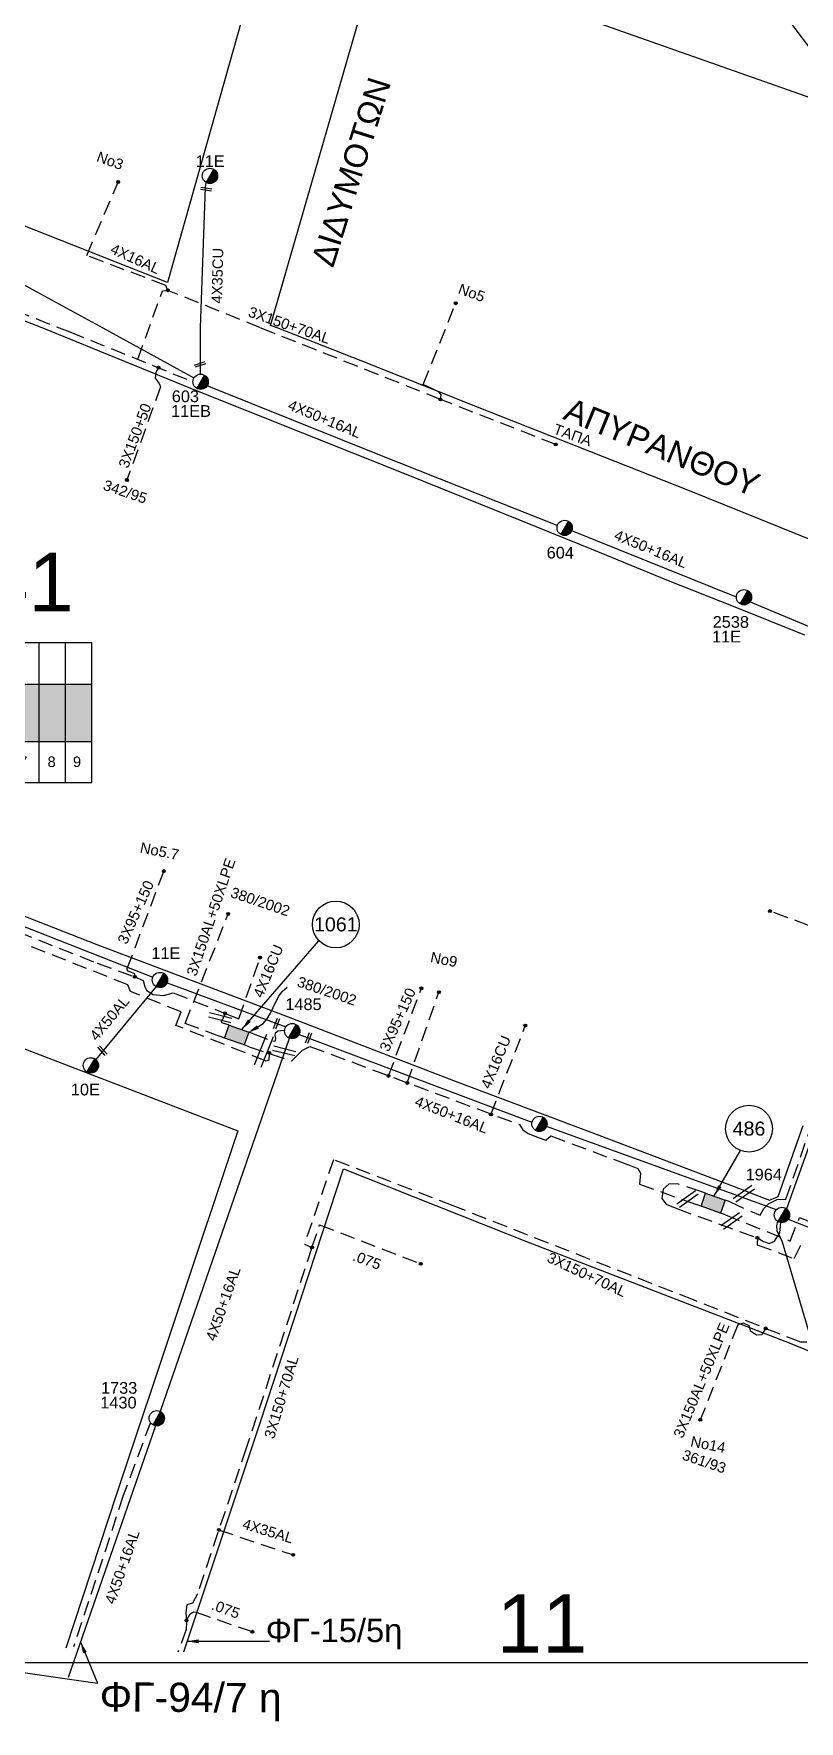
# Model space of a CAD drawing. Header units: millimetres. Extents: x 751 to 1825, y 360 to 872.
# Drawn here: x 1527.8 to 1593.4, y 364.8 to 509.2 of the extents above; entities that cross this region are included whole.
import ezdxf
from ezdxf.enums import TextEntityAlignment as Align

# ---------------------------------------------------------------- set-up
doc = ezdxf.new("R2010")
doc.units = ezdxf.units.MM
doc.linetypes.add('DASHED', pattern=[19.05, 12.7, -6.35])
for name, color, linetype in [('Link Box 4 Διευθύνσεων', 7, 'Continuous'), ('Άγνωστα', 7, 'Continuous'), ('Ασφαλειοκιβώτια Χ.Τ 9 αναχωρήσεων', 7, 'Continuous'), ('Γυμνά εναέρια ΧΤ (3Φ)   4x35AL', 7, 'Continuous'), ('Γυμνά εναέρια ΧΤ (3Φ)   4x35CU', 7, 'Continuous'), ('Γυμνά εναέρια ΧΤ και ΦΟΠ (3Φ)   4x50+16AL', 7, 'Continuous'), ('Επιγραφές - Σχήματα', 7, 'Continuous'), ('Καλώδια ΧΤ   3x150+50AL', 7, 'DASHED'), ('Καλώδια ΧΤ   3x150+50AL XLPE', 7, 'DASHED'), ('Καλώδια ΧΤ   3x150+70AL', 7, 'DASHED'), ('Καλώδια ΧΤ   3x150AL+50XLPE', 7, 'DASHED'), ('Καλώδια ΧΤ   4x16AL', 7, 'DASHED'), ('Καλώδια ΧΤ   4x50AL', 7, 'DASHED'), ('Μηχανική τομή', 7, 'Continuous'), ('Στύλος ΦΜ', 7, 'Continuous'), ('Στύλος ΦΜ @ 1', 7, 'Continuous'), ('Συνδέσεις', 7, 'Continuous'), ('Τομή', 7, 'Continuous'), ('Υπόβαθρο ΔΕΗ', 7, 'Continuous'), ('Υπόγεια καλώδια Δικτύου ΧΤ και Παρ. ΧΤ - 3X150+70 AL', 7, 'DASHED'), ('Υπόγεια καλώδια Παροχών ΧΤ   .075', 7, 'DASHED'), ('Υπόγεια καλώδια Παροχών ΧΤ   4x16AL', 7, 'DASHED'), ('Υπόγεια καλώδια Παροχών ΧΤ   4x16CU', 7, 'DASHED')]:
    doc.layers.add(name, color=color, linetype=linetype)
doc.styles.add('arial', font='ARIAL.TTF')
doc.styles.get("Standard").update_dxf_attribs({"font": 'ARIAL.TTF'})
doc.linetypes.add('SYN_LINE', pattern='A,0.5,-0.0001,["/\\/\\/\\/",Standard,S=0.1,R=0,X=0,Y=-0.05],-0.25', length=0.7501)
doc.dimstyles.new('ISO-25', dxfattribs={"dimtxt": 2.5, "dimasz": 2.5, "dimexe": 1.25, "dimexo": 0.625, "dimtad": 1, "dimtxsty": 'Standard', "dimcen": 2.5, "dimadec": 0, "dimazin": 0, "dimtfac": 1, "dimtmove": 0, "dimatfit": 3, "dimfxl": 1, "dimarcsym": 0})

# ---------------------------------------------------------------- blocks, each defined once
blk = doc.blocks.new('ΥΠΑΡΧΩΝ ΤΣΙΜΕΝΤΕΝΙΟΣ ΣΤΥΛΟΣ')
at = {"layer": 'Στύλος ΦΜ'}
blk.add_hatch(color=256, dxfattribs=at).paths.add_polyline_path([(-1.29, -2.28, 0.574793), (2.62, 0, 0.268822), (1.3, 2.27)])
blk.add_line((-1.29, -2.28), (1.3, 2.27), dxfattribs=at)
blk.add_circle((0, 0), 2.62, dxfattribs=at)
at = {"layer": 'Στύλος ΦΜ', "flags": 4}
for tag, p in [('ΑΡΙΘΜΟΣ', (-4.68, 8.05)), ('ΤΥΠΟΣ', (-4.91, 3.03))]:
    blk.add_attdef(tag, p, '', height=4, dxfattribs=at)
blk = doc.blocks.new('_ΣΥΝΔΕΣΗ')
at = {"layer": 'Συνδέσεις', "linetype": 'SYN_LINE', "ltscale": 40}
blk.add_hatch(color=256, dxfattribs=at).paths.add_polyline_path([(0.5, -0.01, 1), (-0.5, -0.01, 1)])
at = {"layer": 'Συνδέσεις'}
blk.add_circle((0, -0.01), 0.5, dxfattribs=at)
blk = doc.blocks.new('ΜΗΧΑΝΙΚΗ ΤΟΜΗ')
at = {"layer": 'Μηχανική τομή', "ltscale": 40}
for p, q in [((-1.89, 0.78), (1.89, 0.78)), ((1.89, 0), (-1.89, 0))]:
    blk.add_line(p, q, dxfattribs=at)
blk = doc.blocks.new('ΤΟΜΗ')
at = {"layer": 'Τομή', "ltscale": 40}
for p, q in [((-5.68, 0), (5.68, 0)), ((5.68, -2.33), (-5.68, -2.33))]:
    blk.add_line(p, q, dxfattribs=at)
blk = doc.blocks.new('LINK BOX 4 ΑΝΑΧΩΡΗΣΕΩΝ')
at = {"layer": 'Link Box 4 Διευθύνσεων', "ltscale": 40}
blk.add_hatch(color=256, dxfattribs=at).paths.add_polyline_path([(-3.54, 0), (-3.54, -4.67), (3.54, -4.67), (3.54, 0)])
for p, q in [((-3.54, 0), (-5.33, 0)), ((5.33, 0), (3.54, 0)), ((-3.54, -4.67), (-5.33, -4.67)), ((5.33, -4.67), (3.54, -4.67))]:
    blk.add_line(p, q, dxfattribs=at)
blk.add_lwpolyline([(-3.54, -4.67), (-3.54, 0), (3.54, 0), (3.54, -4.67)], close=True, dxfattribs=at)
blk = doc.blocks.new('ΑΣΦΑΛΕΙΟΚΙΒΩΤΙΟ ΥΠΟΣΤΑΘΜΟΥ 9 ΑΝΑΧΩΡΗΣΕΩΝ')
at = {"layer": 'Ασφαλειοκιβώτια Χ.Τ 9 αναχωρήσεων', "ltscale": 40}
for p, q in [((-23.8, 40.36), (24.02, 40.36)), ((-9.72, 40.36), (-9.72, -40.64)), ((9.94, 40.36), (9.94, -40.64)), ((-23.8, 31.36), (24.02, 31.36)), ((-23.8, 22.36), (24.02, 22.36)), ((-23.8, 13.36), (24.02, 13.36)), ((-23.8, 4.36), (24.02, 4.36)), ((-23.8, -4.64), (24.02, -4.64)), ((-23.8, -13.64), (24.02, -13.64)), ((-23.8, -22.64), (24.02, -22.64)), ((-23.8, -31.64), (24.02, -31.64))]:
    blk.add_line(p, q, dxfattribs=at)
at = {"layer": 'Ασφαλειοκιβώτια Χ.Τ 9 αναχωρήσεων'}
blk.add_lwpolyline([(-23.8, -40.64), (24.02, -40.64), (24.02, 40.36), (-23.8, 40.36)], close=True, dxfattribs=at)
for s, p in [('1', (-18.45, 37.24)), ('2', (-18.45, 28.67)), ('3', (-18.45, 19.6)), ('4', (-18.45, 10.58)), ('5', (-18.45, 1.57)), ('6', (-18.45, -7.57)), ('7', (-18.45, -15.81)), ('8', (-18.45, -25.5)), ('9', (-18.45, -34.19))]:
    blk.add_text(s, height=3.6, rotation=270, dxfattribs=at).set_placement(p)
at = {"layer": 'Ασφαλειοκιβώτια Χ.Τ 9 αναχωρήσεων', "ltscale": 40}
for tag, height, p in [('ΟΝΟΜΑ', 5, (-0.16, 44.31)), ('ΚΕΙΜΕΝΟ 1', 2, (17.06, 35.59)), ('ΚΕΙΜΕΝΟ 2', 2, (17.06, 26.88)), ('ΚΕΙΜΕΝΟ 3', 2, (17.06, 17.69)), ('ΚΕΙΜΕΝΟ 4', 2, (17.06, 8.71)), ('ΚΕΙΜΕΝΟ 5', 2, (17.06, -0.13)), ('ΚΕΙΜΕΝΟ 6', 2, (17.06, -9.05)), ('ΚΕΙΜΕΝΟ 7', 2, (17.06, -18.13)), ('ΚΕΙΜΕΝΟ 8', 2, (17.06, -26.85)), ('ΚΕΙΜΕΝΟ 9', 2, (17.06, -35.99)), ('ΣΧ', 2, (-0.1, -42.64))]:
    blk.add_attdef(tag, text='', height=height, dxfattribs=at).set_placement(p, align=Align.MIDDLE_CENTER)

msp = doc.modelspace()

# ---------------------------------------------------------------- hatches: boundary and pattern name
at = {"layer": 'Ασφαλειοκιβώτια Χ.Τ 9 αναχωρήσεων', "ltscale": 0.1}
for color, points in [(30, [(1528.29, 453.56), (1526.04, 453.56), (1526.04, 448.65), (1528.29, 448.65)]), (1, [(1528.29, 448.65), (1530.54, 448.65), (1530.54, 453.56), (1528.29, 453.56)]), (133, [(1530.54, 448.65), (1532.79, 448.65), (1532.79, 453.56), (1530.54, 453.56)])]:
    msp.add_hatch(color=color, dxfattribs=at).paths.add_polyline_path(points)

# ---------------------------------------------------------------- linework, layer by layer
at = {"layer": 'Άγνωστα', "color": 85, "linetype": 'DASHED', "ltscale": 0.1}
for points in [[(1536.47, 428.52), (1536.48, 428.77), (1536.18, 428.9), (1535.86, 429.03), (1535.83, 429.22), (1538.96, 437.57)], [(1544.21, 425.39), (1543.88, 424.63), (1544.13, 424.53)]]:
    msp.add_lwpolyline(points, dxfattribs=at)
at = {"layer": 'Άγνωστα', "color": 2, "linetype": 'DASHED', "ltscale": 0.1}
for points in [[(1587.43, 409.26), (1590, 408.12), (1590.31, 408.69), (1590.71, 409.11), (1591.47, 409.46), (1592.21, 409.5), (1595.14, 417.97), (1599.52, 430.96), (1590.79, 434.15)], [(1584.92, 410.15), (1582.89, 410.82), (1582.18, 410.78), (1581.71, 410.37), (1581.58, 409.55), (1581.96, 409.07), (1582.87, 408.69), (1589.77, 406.19)], [(1589.77, 406.19), (1590.29, 405.88), (1590.78, 405.71), (1591.23, 405.91), (1591.7, 406.61), (1591.78, 407.51)]]:
    msp.add_lwpolyline(points, dxfattribs=at)
at = {"layer": 'Άγνωστα', "color": 30, "linetype": 'DASHED', "ltscale": 0.1}
for points in [[(1558.19, 420.04), (1561.01, 427.54)], [(1559.8, 419.44), (1562.5, 427.21)], [(1546.64, 423.64), (1548.3, 423.01), (1548.53, 423.05), (1548.56, 423.28), (1548.48, 423.49), (1548.51, 423.74), (1548.71, 423.91), (1549.3, 423.97)]]:
    msp.add_lwpolyline(points, dxfattribs=at)
at = {"layer": 'Γυμνά εναέρια ΧΤ (3Φ)   4x35AL', "color": 62, "linetype": 'DASHED', "ltscale": 0.1}
msp.add_lwpolyline([(1543.65, 381.21), (1550.03, 379.07)], dxfattribs=at)
at = {"layer": 'Γυμνά εναέρια ΧΤ (3Φ)   4x35CU', "color": 2, "linetype": 'SYN_LINE', "ltscale": 10}
msp.add_lwpolyline([(1542.11, 480.07), (1542.11, 484.03), (1542.53, 496.06), (1542.58, 496.47)], dxfattribs=at)
at = {"layer": 'Γυμνά εναέρια ΧΤ και ΦΟΠ (3Φ)   4x50+16AL', "color": 2, "ltscale": 0.1}
for points in [[(1505.42, 500.33), (1509.89, 497.8), (1526.21, 488.13), (1533.74, 484.03), (1541.54, 479.75)], [(1572.64, 467.12), (1557.44, 473.14), (1542.66, 479.08)], [(1587.97, 460.99), (1573.88, 466.68)], [(1589.14, 460.59), (1607.48, 452.93)], [(1607.91, 452.32), (1592.26, 408.68)]]:
    msp.add_lwpolyline(points, dxfattribs=at)
at = {"layer": 'Γυμνά εναέρια ΧΤ και ΦΟΠ (3Φ)   4x50+16AL', "color": 6, "ltscale": 0.1}
for points in [[(1519.22, 435.87), (1538.02, 428.49)], [(1539.24, 428.01), (1549.4, 424.24)]]:
    msp.add_lwpolyline(points, dxfattribs=at)
at = {"layer": 'Γυμνά εναέρια ΧΤ και ΦΟΠ (3Φ)   4x50+16AL', "color": 5, "ltscale": 0.1}
for points in [[(1549.69, 423.25), (1538.66, 391.35)], [(1592.41, 407.79), (1608.33, 401.56)], [(1538.24, 390.1), (1530.76, 368.59)]]:
    msp.add_lwpolyline(points, dxfattribs=at)
at = {"layer": 'Γυμνά εναέρια ΧΤ και ΦΟΠ (3Φ)   4x50+16AL', "color": 30, "ltscale": 0.1}
for points in [[(1550.54, 423.6), (1570.47, 416.09)], [(1591.39, 408.59), (1571.72, 415.71)]]:
    msp.add_lwpolyline(points, dxfattribs=at)
at = {"layer": 'Γυμνά εναέρια ΧΤ και ΦΟΠ (3Φ)   4x50+16AL', "color": 1, "ltscale": 0.1}
msp.add_lwpolyline([(1591.48, 407.63), (1591.4, 407.23), (1591.44, 406.82), (1591.88, 405.85), (1594.1, 398.33)], dxfattribs=at)
at = {"layer": 'Γυμνά εναέρια ΧΤ και ΦΟΠ (3Φ)   4x50+16AL', "color": 27, "linetype": 'DASHED', "ltscale": 0.1}
msp.add_lwpolyline([(1537.81, 390.41), (1535.49, 384.14), (1531.23, 371.22)], dxfattribs=at)
at = {"layer": 'Επιγραφές - Σχήματα', "ltscale": 0.1}
msp.add_lwpolyline([(1720, 856.45), (751.91, 856.45), (751.91, 369.88), (1720, 369.88)], close=True, dxfattribs=at)
msp.add_lwpolyline([(1547.01, 424.23), (1547.45, 424.54), (1547.8, 424.94), (1548.08, 425.4), (1548.32, 425.89), (1548.55, 426.39), (1548.81, 426.87), (1549.13, 427.29), (1549.52, 427.65)], dxfattribs=at)
for centre in [(1553.68, 433), (1589.05, 415.53)]:
    msp.add_circle(centre, 2, dxfattribs=at)
at = {"layer": 'Επιγραφές - Σχήματα'}
msp.add_solid([(1547.09, 424.08), (1546.14, 423.73), (1546.93, 424.37)], dxfattribs=at)
at = {"layer": 'Καλώδια ΧΤ   3x150+50AL', "color": 2, "linetype": 'DASHED', "ltscale": 0.1}
for points in [[(1538.5, 480.63), (1538.27, 480.2), (1538.23, 479.74), (1538.57, 479.28), (1538.68, 478.98), (1535.8, 471.02)], [(1589.77, 406.19), (1589.75, 405.6), (1592.91, 404.43), (1593.77, 406.11)]]:
    msp.add_lwpolyline(points, dxfattribs=at)
at = {"layer": 'Καλώδια ΧΤ   3x150+50AL XLPE', "color": 30, "linetype": 'DASHED', "ltscale": 0.1}
for points in [[(1547.98, 422.01), (1547.94, 421.39), (1547.71, 421.32), (1539.99, 424.37), (1540.44, 425.52), (1536.11, 427.26), (1535.89, 427.84), (1524.88, 432.18), (1519.84, 434.14), (1518.6, 434.07), (1517.58, 434.28), (1516.74, 434.79), (1516.23, 435.22), (1516.15, 435.44), (1498.92, 442.28), (1483.65, 448.24), (1483.07, 448.47), (1482.94, 448.72), (1483.06, 449.36)], [(1546.25, 422.54), (1549.9, 421.31), (1550.58, 422), (1550.84, 422.25), (1551.47, 422.57), (1569.39, 415.89), (1569.69, 415.44), (1570.15, 415.11), (1571.1, 414.74), (1571.65, 414.54), (1572.1, 414.91), (1578.68, 412.46), (1579.54, 412.12), (1579.77, 411.74), (1579.69, 410.79), (1584.53, 409.05)]]:
    msp.add_lwpolyline(points, dxfattribs=at)
at = {"layer": 'Καλώδια ΧΤ   3x150+70AL', "color": 2, "linetype": 'DASHED', "ltscale": 0.1}
msp.add_lwpolyline([(1572.51, 474.06), (1562.64, 477.91), (1547.23, 484.03), (1539.29, 487.24)], dxfattribs=at)
at = {"layer": 'Καλώδια ΧΤ   3x150+70AL', "color": 173, "linetype": 'DASHED', "ltscale": 0.1}
msp.add_lwpolyline([(1587.04, 408.16), (1592.56, 405.92), (1593.38, 407.92), (1604.76, 403.5), (1614.18, 399.96)], dxfattribs=at)
at = {"layer": 'Καλώδια ΧΤ   3x150AL+50XLPE', "color": 85, "linetype": 'DASHED', "ltscale": 0.1}
msp.add_lwpolyline([(1524.68, 433.07), (1533.25, 429.7), (1536.54, 428.49), (1537.18, 428.21), (1537.33, 427.66), (1537.48, 427.39), (1538.03, 427), (1538.93, 426.93), (1539.77, 427.15), (1544.21, 425.39)], dxfattribs=at)
at = {"layer": 'Καλώδια ΧΤ   3x150AL+50XLPE', "color": 30, "linetype": 'DASHED', "ltscale": 0.1}
msp.add_lwpolyline([(1543.74, 423.43), (1540.79, 424.54), (1544.47, 433.9)], dxfattribs=at)
at = {"layer": 'Καλώδια ΧΤ   3x150AL+50XLPE', "color": 62, "linetype": 'DASHED', "ltscale": 0.1}
msp.add_lwpolyline([(1590.51, 398.49), (1590.12, 397.91), (1589.68, 397.87), (1589.19, 398.2), (1589.16, 398.4), (1589.07, 398.66), (1588.57, 398.89), (1588.08, 398.75), (1584.88, 390.64)], dxfattribs=at)
at = {"layer": 'Καλώδια ΧΤ   4x16AL', "color": 173, "linetype": 'Continuous', "ltscale": 0.1}
msp.add_lwpolyline([(1590.36, 513.14), (1596.93, 504.39)], dxfattribs=at)
at = {"layer": 'Καλώδια ΧΤ   4x50AL', "color": 6, "linetype": 'Continuous', "ltscale": 0.1}
msp.add_lwpolyline([(1538.31, 427.68), (1533.14, 421.45)], dxfattribs=at)
at = {"layer": 'Υπόβαθρο ΔΕΗ', "ltscale": 0.1}
for points in [[(1539.27, 487.91), (1506.38, 500.89), (1516.19, 530.72), (1548.22, 519.62)], [(1618.53, 484.03), (1614.33, 472.59), (1609.6, 459.74), (1583.96, 470.08), (1565.82, 477.25), (1555.85, 481.2), (1548.65, 484.03), (1548.1, 484.24), (1557.47, 516.7), (1622.12, 493.93)]]:
    msp.add_lwpolyline(points, close=True, dxfattribs=at)
for points in [[(1593.82, 457.74), (1587.71, 460.19), (1582.16, 462.39), (1575.78, 465.01), (1569.63, 467.5), (1559.45, 471.6), (1550.86, 475.02), (1541.4, 478.79), (1528.55, 484.03), (1503.44, 493.76)], [(1467.96, 391.02), (1471.75, 402.25), (1479.95, 426.09), (1484.2, 438.38), (1497.66, 433.54), (1513.28, 427.57), (1522.4, 424.12), (1545.3, 415.35), (1534.92, 384.28), (1530.58, 371.09)], [(1522.87, 435.33), (1533.23, 431.3), (1549.6, 425.1), (1563.75, 419.64), (1575.36, 415.29), (1587.78, 410.58), (1590.81, 409.41), (1591.55, 409.74), (1593.69, 415.79)], [(1540.66, 370.77), (1547.21, 390.37), (1554.33, 412.11), (1570.15, 405.82), (1592.48, 397.21), (1607.76, 390.97), (1620.52, 386.14), (1626.12, 383.88), (1621.97, 370.67)]]:
    msp.add_lwpolyline(points, dxfattribs=at)
at = {"layer": 'Υπόγεια καλώδια Δικτύου ΧΤ και Παρ. ΧΤ - 3X150+70 AL', "color": 2, "linetype": 'DASHED', "ltscale": 0.1}
for points in [[(1488.11, 452.99), (1488.46, 452.87), (1488.95, 452.96), (1489.28, 453.69), (1489.7, 455.05), (1493.83, 467.69), (1499.37, 484.03), (1503.12, 494.45), (1530.91, 483.69), (1541.45, 479.42)], [(1536.73, 481.35), (1538.85, 487.21), (1539.29, 487.24)], [(1562.64, 477.91), (1562.7, 478.3), (1562.53, 478.53), (1561.89, 478.84), (1561.17, 479.2), (1563.95, 486.14)]]:
    msp.add_lwpolyline(points, dxfattribs=at)
at = {"layer": 'Υπόγεια καλώδια Δικτύου ΧΤ και Παρ. ΧΤ - 3X150+70 AL', "color": 62, "linetype": 'DASHED', "ltscale": 0.1}
for points in [[(1593.99, 397.26), (1593.48, 397.26), (1584.3, 400.88), (1563.74, 408.93), (1553.48, 412.87), (1550.99, 405.65), (1551.64, 405.37)], [(1551.62, 405.36), (1546.02, 388.21), (1541.83, 375.74), (1541.41, 374.95), (1540.92, 374.79), (1540.84, 374.14), (1540.9, 373.31), (1540.87, 372.7), (1540.17, 370.75)]]:
    msp.add_lwpolyline(points, dxfattribs=at)
at = {"layer": 'Υπόγεια καλώδια Παροχών ΧΤ   .075', "color": 62, "linetype": 'DASHED', "ltscale": 0.1}
for points in [[(1551.64, 405.37), (1552.29, 407.3), (1560.95, 403.97)], [(1540.9, 373.47), (1541.21, 374.03), (1541.51, 374.21), (1541.72, 374.17), (1546.54, 372.5)]]:
    msp.add_lwpolyline(points, dxfattribs=at)
at = {"layer": 'Υπόγεια καλώδια Παροχών ΧΤ   4x16AL', "color": 2, "linetype": 'DASHED', "ltscale": 0.1}
msp.add_lwpolyline([(1539.29, 487.24), (1539.13, 487.65), (1532.37, 490.23), (1535.04, 496.5)], dxfattribs=at)
at = {"layer": 'Υπόγεια καλώδια Παροχών ΧΤ   4x16CU', "color": 85, "linetype": 'DASHED', "ltscale": 0.1}
msp.add_lwpolyline([(1544.21, 425.39), (1545.38, 424.94), (1547.2, 430.17)], dxfattribs=at)
at = {"layer": 'Υπόγεια καλώδια Παροχών ΧΤ   4x16CU', "color": 30, "linetype": 'DASHED', "ltscale": 0.1}
msp.add_lwpolyline([(1566.96, 416.74), (1569.9, 424.35)], dxfattribs=at)

# ---------------------------------------------------------------- block references
at = {"layer": 'Link Box 4 Διευθύνσεων', "ltscale": 0.1, "xscale": 0.2500000000000227, "yscale": 0.2500000000000227, "zscale": 0.2500000000000227, "rotation": 340.4716323904483}
for p in [(1545.39, 424.09), (1586.17, 409.71)]:
    msp.add_blockref('LINK BOX 4 ΑΝΑΧΩΡΗΣΕΩΝ', p, dxfattribs=at)
at = {"layer": 'Ασφαλειοκιβώτια Χ.Τ 9 αναχωρήσεων', "ltscale": 0.1}
ref = msp.add_blockref('ΑΣΦΑΛΕΙΟΚΙΒΩΤΙΟ ΥΠΟΣΤΑΘΜΟΥ 9 ΑΝΑΧΩΡΗΣΕΩΝ', (1522.63, 451.08), dxfattribs=dict(at, xscale=0.25, yscale=0.25, zscale=0.25, rotation=90))
ref.add_attrib('ΚΕΙΜΕΝΟ 2', '180', dxfattribs={"ltscale": 40, "height": 0.5, "rotation": 90}).set_placement((1515.91, 455.35), align=Align.MIDDLE_CENTER)
ref.add_attrib('ΚΕΙΜΕΝΟ 1', '593', dxfattribs={"ltscale": 40, "height": 0.5, "rotation": 90}).set_placement((1513.73, 455.35), align=Align.MIDDLE_CENTER)
ref.add_attrib('ΚΕΙΜΕΝΟ 3', '50', dxfattribs={"ltscale": 40, "height": 0.5, "rotation": 90}).set_placement((1518.21, 455.35), align=Align.MIDDLE_CENTER)
ref.add_attrib('ΚΕΙΜΕΝΟ 4', '140', dxfattribs={"ltscale": 40, "height": 0.5, "rotation": 90}).set_placement((1520.45, 455.35), align=Align.MIDDLE_CENTER)
ref.add_attrib('ΚΕΙΜΕΝΟ 5', '160', dxfattribs={"ltscale": 40, "height": 0.5, "rotation": 90}).set_placement((1522.66, 455.35), align=Align.MIDDLE_CENTER)
ref.add_attrib('ΚΕΙΜΕΝΟ 6', '105', dxfattribs={"ltscale": 40, "height": 0.5, "rotation": 90}).set_placement((1524.89, 455.35), align=Align.MIDDLE_CENTER)
at = {"layer": 'Μηχανική τομή', "ltscale": 0.1}
for p, xscale, yscale, zscale, rotation in [((1542.56, 495.8), 0.2500000000000571, 0.2500000000000571, 0.2500000000000571, 351.334534990203), ((1542.04, 481), 0.2499999999998834, 0.2499999999998834, 0.2499999999998834, 198.7745237424751), ((1543.83, 425.22), 0.5191286817058943, 0.5191286817058943, 0.5191286817058943, 166.1415530146519), ((1548.51, 424.55), 0.2499999999998567, 0.2499999999998567, 0.2499999999998567, 249.0407009633172), ((1551.25, 423.32), 0.2499999999998567, 0.2499999999998567, 0.2499999999998567, 249.0407009633172), ((1533.78, 422.27), 0.2499999999998587, 0.2499999999998587, 0.2499999999998587, 131.9203911147353), ((1549.32, 422.38), 0.5191286817058944, 0.5191286817058944, 0.5191286817058944, 166.1415530146519)]:
    msp.add_blockref('ΜΗΧΑΝΙΚΗ ΤΟΜΗ', p, dxfattribs=dict(at, xscale=xscale, yscale=yscale, zscale=zscale, rotation=rotation))
at = {"layer": 'Στύλος ΦΜ @ 1', "ltscale": 0.1}
ref = msp.add_blockref('ΥΠΑΡΧΩΝ ΤΣΙΜΕΝΤΕΝΙΟΣ ΣΤΥΛΟΣ', (1542.91, 497.03), dxfattribs=dict(at, xscale=0.25, yscale=0.25, zscale=0.25))
ref.add_attrib('ΤΥΠΟΣ', '11E', (1541.68, 497.79), dxfattribs={"layer": 'Στύλος ΦΜ', "height": 1, "flags": 4})
ref = msp.add_blockref('ΥΠΑΡΧΩΝ ΤΣΙΜΕΝΤΕΝΙΟΣ ΣΤΥΛΟΣ', (1542.11, 479.42), dxfattribs=dict(at, xscale=0.25, yscale=0.25, zscale=0.25))
ref.add_attrib('ΤΥΠΟΣ', '11EB', (1539.58, 476.42), dxfattribs={"layer": 'Στύλος ΦΜ', "height": 1, "flags": 4})
ref.add_attrib('ΑΡΙΘΜΟΣ', '603', (1539.64, 477.68), dxfattribs={"layer": 'Στύλος ΦΜ', "height": 1, "flags": 4})
ref = msp.add_blockref('ΥΠΑΡΧΩΝ ΤΣΙΜΕΝΤΕΝΙΟΣ ΣΤΥΛΟΣ', (1573.27, 466.92), dxfattribs=dict(at, xscale=0.25, yscale=0.25, zscale=0.25))
ref.add_attrib('ΤΥΠΟΣ', '604', (1571.73, 464.3), dxfattribs={"layer": 'Στύλος ΦΜ', "height": 1, "flags": 4})
ref = msp.add_blockref('ΥΠΑΡΧΩΝ ΤΣΙΜΕΝΤΕΝΙΟΣ ΣΤΥΛΟΣ', (1588.62, 460.99), dxfattribs=dict(at, xscale=0.25, yscale=0.25, zscale=0.25))
ref.add_attrib('ΤΥΠΟΣ', '11E', (1585.88, 457.12), dxfattribs={"layer": 'Στύλος ΦΜ', "height": 1, "flags": 4})
ref.add_attrib('ΑΡΙΘΜΟΣ', '2538', (1585.94, 458.38), dxfattribs={"layer": 'Στύλος ΦΜ', "height": 1, "flags": 4})
ref = msp.add_blockref('ΥΠΑΡΧΩΝ ΤΣΙΜΕΝΤΕΝΙΟΣ ΣΤΥΛΟΣ', (1538.63, 428.25), dxfattribs=dict(at, xscale=0.25, yscale=0.25, zscale=0.25))
ref.add_attrib('ΤΥΠΟΣ', '11E', (1537.89, 430.04), dxfattribs={"layer": 'Στύλος ΦΜ', "height": 1, "flags": 4})
ref = msp.add_blockref('ΥΠΑΡΧΩΝ ΤΣΙΜΕΝΤΕΝΙΟΣ ΣΤΥΛΟΣ', (1549.95, 423.88), dxfattribs=dict(at, xscale=0.25, yscale=0.25, zscale=0.25))
ref.add_attrib('ΤΥΠΟΣ', '1485', (1549.36, 425.68), dxfattribs={"layer": 'Στύλος ΦΜ', "height": 1, "flags": 4})
ref = msp.add_blockref('ΥΠΑΡΧΩΝ ΤΣΙΜΕΝΤΕΝΙΟΣ ΣΤΥΛΟΣ', (1532.72, 420.95), dxfattribs=dict(at, xscale=0.25, yscale=0.25, zscale=0.25))
ref.add_attrib('ΤΥΠΟΣ', '10E', (1531, 418.38), dxfattribs={"layer": 'Στύλος ΦΜ', "height": 1, "flags": 4})
at = {"layer": 'Στύλος ΦΜ @ 1', "ltscale": 0.1, "xscale": 0.25, "yscale": 0.25, "zscale": 0.25}
msp.add_blockref('ΥΠΑΡΧΩΝ ΤΣΙΜΕΝΤΕΝΙΟΣ ΣΤΥΛΟΣ', (1571.11, 415.94), dxfattribs=at)
at = {"layer": 'Στύλος ΦΜ @ 1', "ltscale": 0.1}
ref = msp.add_blockref('ΥΠΑΡΧΩΝ ΤΣΙΜΕΝΤΕΝΙΟΣ ΣΤΥΛΟΣ', (1591.87, 408.15), dxfattribs=dict(at, xscale=0.25, yscale=0.25, zscale=0.25))
ref.add_attrib('ΤΥΠΟΣ', '1964', (1588.76, 411.11), dxfattribs={"layer": 'Στύλος ΦΜ', "height": 1, "flags": 4})
ref = msp.add_blockref('ΥΠΑΡΧΩΝ ΤΣΙΜΕΝΤΕΝΙΟΣ ΣΤΥΛΟΣ', (1538.36, 390.76), dxfattribs=dict(at, xscale=0.25, yscale=0.25, zscale=0.25))
ref.add_attrib('ΤΥΠΟΣ', '1430', (1533.52, 391.6), dxfattribs={"layer": 'Στύλος ΦΜ', "height": 1, "flags": 4})
ref.add_attrib('ΑΡΙΘΜΟΣ', '1733', (1533.58, 392.86), dxfattribs={"layer": 'Στύλος ΦΜ', "height": 1, "flags": 4})
at = {"layer": 'Συνδέσεις', "ltscale": 0.1, "xscale": 0.25, "yscale": 0.25, "zscale": 0.25}
for p in [(1535.05, 496.51), (1539.3, 487.25), (1563.95, 486.14), (1538.5, 480.63), (1562.64, 477.91), (1572.51, 474.06), (1535.8, 471.02), (1538.96, 437.57), (1544.47, 433.9), (1590.84, 434.15), (1547.2, 430.17), (1536.47, 428.52), (1561.01, 427.54), (1562.51, 427.21), (1544.21, 425.4), (1569.9, 424.35), (1547.98, 422.02), (1558.19, 420.05), (1559.8, 419.45), (1566.96, 416.75), (1589.77, 406.2), (1551.64, 405.38), (1560.95, 403.97), (1590.48, 398.45), (1584.88, 390.64), (1543.67, 381.21), (1550.03, 379.08), (1540.9, 373.47), (1546.54, 372.5)]:
    msp.add_blockref('_ΣΥΝΔΕΣΗ', p, dxfattribs=at)
at = {"layer": 'Τομή', "ltscale": 0.1}
for p, xscale, yscale, zscale, rotation in [((1547.24, 422.3), 0.2499999999999019, 0.2499999999999019, 0.2499999999999019, 68.05278702598194), ((1583.66, 409.68), 0.1724166249625138, 0.1724166249625138, 0.1724166249625138, 35.18242661467146), ((1588.49, 410.13), 0.1724166249625138, 0.1724166249625138, 0.1724166249625138, 35.18242661467144), ((1587.43, 407.81), 0.1724166249625138, 0.1724166249625138, 0.1724166249625138, 35.18242661467144)]:
    msp.add_blockref('ΤΟΜΗ', p, dxfattribs=dict(at, xscale=xscale, yscale=yscale, zscale=zscale, rotation=rotation))

# ---------------------------------------------------------------- texts
at = {"layer": 'Άγνωστα', "ltscale": 0.1, "char_height": 0.9, "width": 84.1859, "attachment_point": 1, "rotation": 65.8365}
for insert in [(1534.96, 431.6), (1557.38, 422.41)]:
    msp.add_mtext('3X95+150', dxfattribs=dict(at, insert=insert))
at = {"layer": 'Γυμνά εναέρια ΧΤ (3Φ)   4x35AL', "color": 7, "ltscale": 0.1, "insert": (1545.87, 382.2), "char_height": 0.9, "width": 84.1859, "attachment_point": 1, "rotation": 343.1696}
msp.add_mtext('4X35AL', dxfattribs=at)
at = {"layer": 'Γυμνά εναέρια ΧΤ (3Φ)   4x35CU', "color": 7, "ltscale": 0.1, "insert": (1543.04, 486.13), "char_height": 0.9, "width": 84.1859, "attachment_point": 1, "rotation": 88.5965}
msp.add_mtext('4X35CU', dxfattribs=at)
at = {"layer": 'Γυμνά εναέρια ΧΤ και ΦΟΠ (3Φ)   4x50+16AL', "color": 7, "ltscale": 0.1, "char_height": 0.9, "width": 84.1859, "attachment_point": 1}
for insert, rotation in [((1549.84, 477.92), 337.6297), ((1577.76, 466.8), 337.6297), ((1560.69, 418.36), 338.429), ((1542.52, 397.59), 70.7216), ((1533.88, 375.08), 70.7216)]:
    msp.add_mtext('4X50+16AL', dxfattribs=dict(at, insert=insert, rotation=rotation))
at = {"layer": 'Επιγραφές - Σχήματα', "ltscale": 0.1, "char_height": 2, "attachment_point": 5}
for s, insert, rotation in [('ΔΙΔΥΜΟΤΩΝ', (1555, 497.37), 72.6122), ('ΑΠYΡΑΝΘΟΥ', (1581.6, 473.82), 337.7273)]:
    msp.add_mtext(s, dxfattribs=dict(at, insert=insert, rotation=rotation))
at = {"layer": 'Επιγραφές - Σχήματα', "ltscale": 0.1, "char_height": 0.9, "width": 8.5591, "attachment_point": 1, "rotation": 340.1963}
for s, insert in [('No3', (1533.43, 499.15)), ('No5', (1564.38, 487.85)), ('ΤΑΠΑ', (1572.53, 475.86))]:
    msp.add_mtext(s, dxfattribs=dict(at, insert=insert))
at = {"layer": 'Επιγραφές - Σχήματα', "ltscale": 0.1, "attachment_point": 1, "style": 'arial'}
for s, insert, char_height, width, rotation in [('{\\fArial|b0|i0|c161|p34;342/95}', (1533.98, 471.06), 0.9, 47.0228, 341.2646), ('No5.7', (1537.04, 440.04), 0.9, 84.1859, 348.768), ('{\\fArial|b0|i0|c161|p34;380/2002}', (1544.88, 436.22), 0.9, 47.0228, 341.2646), ('No9', (1561.89, 430.67), 0.9, 84.1859, 348.768), ('{\\fArial|b0|i0|c161|p34;380/2002}', (1550.58, 428.58), 0.9, 47.0228, 341.2646), ('No14', (1584.16, 389.25), 0.9, 84.1859, 348.768), ('{\\fArial|b0|i0|c161|p34;361/93}', (1583.54, 388.11), 0.9, 47.0228, 341.2646), ('ΦΓ-94/7 η', (1533.47, 368.18), 2.5, 25.7317, 359.6929)]:
    msp.add_mtext(s, dxfattribs=dict(at, insert=insert, char_height=char_height, width=width, rotation=rotation))
at = {"layer": 'Επιγραφές - Σχήματα', "insert": (1511.74, 464.79), "char_height": 5, "width": 1.8841, "attachment_point": 1}
msp.add_mtext('ΦΓ-41', dxfattribs=at)
at = {"layer": 'Επιγραφές - Σχήματα', "ltscale": 0.1}
for s, insert, char_height, width, attachment_point in [('1061', (1553.68, 433), 1.2, 5.0311, 5), ('486', (1589.05, 415.53), 1.2, 5.0311, 5), ('11', (1567.45, 375.71), 5, 9.6451, 1), ('ΦΓ-15/5η', (1553.53, 372.31), 2, 6.2728, 5)]:
    msp.add_mtext(s, dxfattribs=dict(at, insert=insert, char_height=char_height, width=width, attachment_point=attachment_point))
at = {"layer": 'Καλώδια ΧΤ   3x150+50AL', "color": 7, "linetype": 'DASHED', "ltscale": 0.1, "insert": (1535.05, 472.27), "char_height": 0.9, "width": 84.1859, "attachment_point": 1, "rotation": 69.4785}
msp.add_mtext('3X150+50', dxfattribs=at)
at = {"layer": 'Καλώδια ΧΤ   3x150+70AL', "color": 7, "linetype": 'DASHED', "ltscale": 0.1, "insert": (1546.4, 485.88), "char_height": 0.9, "width": 84.1859, "attachment_point": 1, "rotation": 340.9468}
msp.add_mtext('3X150+70AL', dxfattribs=at)
at = {"layer": 'Καλώδια ΧΤ   3x150AL+50XLPE', "color": 7, "linetype": 'DASHED', "ltscale": 0.1, "char_height": 0.9, "width": 13.9242, "attachment_point": 5}
for insert, rotation in [((1543, 433.63), 71.244), ((1584.98, 394.01), 67.4731)]:
    msp.add_mtext('3X150AL+50XLPE', dxfattribs=dict(at, insert=insert, rotation=rotation))
at = {"layer": 'Καλώδια ΧΤ   4x50AL', "color": 7, "linetype": 'DASHED', "ltscale": 0.1, "insert": (1532.53, 423.55), "char_height": 0.9, "width": 84.1859, "attachment_point": 1, "rotation": 50.1707}
msp.add_mtext('4X50AL', dxfattribs=at)
at = {"layer": 'Υπόγεια καλώδια Δικτύου ΧΤ και Παρ. ΧΤ - 3X150+70 AL', "color": 7, "linetype": 'DASHED', "ltscale": 0.1, "char_height": 0.9, "width": 84.1859, "attachment_point": 1}
for insert, rotation in [((1572.05, 405), 335.0318), ((1547.53, 389.2), 73.1686)]:
    msp.add_mtext('3X150+70AL', dxfattribs=dict(at, insert=insert, rotation=rotation))
at = {"layer": 'Υπόγεια καλώδια Παροχών ΧΤ   .075', "color": 7, "linetype": 'DASHED', "ltscale": 0.1, "char_height": 0.9, "width": 84.1859, "attachment_point": 1, "rotation": 339.944}
for insert in [(1555.36, 405.13), (1543.27, 375.28)]:
    msp.add_mtext('.075', dxfattribs=dict(at, insert=insert))
at = {"layer": 'Υπόγεια καλώδια Παροχών ΧΤ   4x16AL', "color": 7, "linetype": 'DASHED', "ltscale": 0.1, "insert": (1534.67, 491.28), "char_height": 0.9, "width": 84.1859, "attachment_point": 1, "rotation": 335.5755}
msp.add_mtext('4X16AL', dxfattribs=at)
at = {"layer": 'Υπόγεια καλώδια Παροχών ΧΤ   4x16CU', "color": 7, "linetype": 'DASHED', "ltscale": 0.1, "char_height": 0.9, "width": 84.1859, "attachment_point": 1, "rotation": 67.4622}
for insert in [(1546.57, 426.99), (1566.05, 419.21)]:
    msp.add_mtext('4X16CU', dxfattribs=dict(at, insert=insert))

# ---------------------------------------------------------------- leaders
at = {"layer": 'Επιγραφές - Σχήματα', "ltscale": 0.1}
for points in [[(1545.63, 424.01), (1552.24, 431.61)], [(1586.05, 409.74), (1588.31, 413.67)]]:
    msp.add_leader(points, dimstyle='ISO-25', override={"dimasz": 1, "dimgap": 0.625, "dimtad": 0}, dxfattribs=at)
at = {"layer": 'Επιγραφές - Σχήματα', "ltscale": 40}
for points in [[(1531.82, 371.64), (1533.29, 368.1)], [(1540.93, 371.68), (1548.01, 371.68)], [(1524.11, 369.42), (1533.29, 368.1)]]:
    msp.add_leader(points, dimstyle='ISO-25', override={"dimasz": 1, "dimtad": 0}, dxfattribs=at)

doc.saveas('drawing.dxf')
